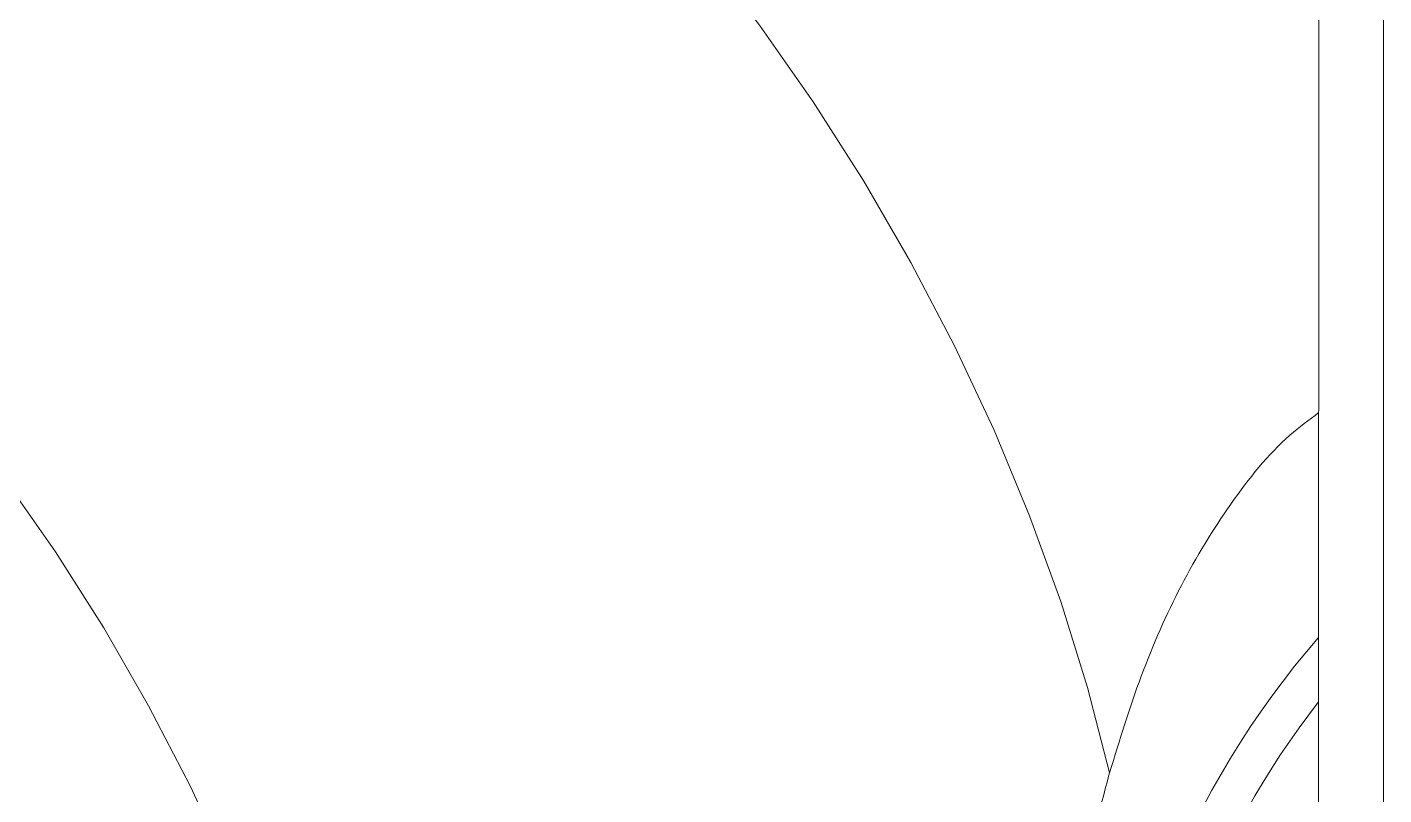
# Model space of a CAD drawing. Extents: x 12.1 to 108.7, y 1 to 80.4.
# Drawn here: x 19.203 to 21.984, y 7.984 to 9.558 of the extents above; entities that cross this region are included whole.
import ezdxf

# ---------------------------------------------------------------- set-up
doc = ezdxf.new("R2010")
doc.units = 0
doc.header["$MEASUREMENT"] = 0
doc.linetypes.add('SLD-Solid', pattern=[0])
doc.layers.get('0').update_dxf_attribs({"linetype": 'CONTINUOUS'})

msp = doc.modelspace()

# ---------------------------------------------------------------- linework, layer by layer
at = {"color": 7, "linetype": 'SLD-Solid', "lineweight": 15}
for p, q in [((21.851, 13.5378), (21.85, 6.717)), ((21.984, 13.4611), (21.9829, 6.6403))]:
    msp.add_line(p, q, dxfattribs=at)
at = {"color": 7, "linetype": 'SLD-Solid', "lineweight": 15, "flags": 128}
for points in [[(19.6764, 10.5209), (19.8127, 10.4363), (19.9483, 10.3404), (20.0824, 10.2338), (20.2142, 10.117), (20.3431, 9.9907), (20.4682, 9.8555), (20.5889, 9.7123), (20.7045, 9.5619), (20.8144, 9.405), (20.9179, 9.2426), (21.0145, 9.0756), (21.1037, 8.9048), (21.1849, 8.7313), (21.2577, 8.556), (21.3217, 8.3799), (21.3765, 8.2039), (21.4218, 8.0291)], [(18.1724, 9.5522), (18.3029, 9.4712), (18.4328, 9.3793), (18.5612, 9.277), (18.6874, 9.1649), (18.8106, 9.0438), (18.9303, 8.9141), (19.0457, 8.7767), (19.1562, 8.6324), (19.2612, 8.4819), (19.36, 8.3261), (19.4521, 8.1659), (19.5371, 8.0022), (19.6143, 7.8359), (19.6834, 7.668), (19.744, 7.4993)]]:
    msp.add_lwpolyline(points, dxfattribs=at)
at = {"color": 7, "linetype": 'SLD-Solid', "lineweight": 15}
for centre, radius, start, end in [((29.1502, -5.8399), 18.9058, 120.07313, 125.49682), ((23.2346, 7.108), 1.8312, 139.114, 177.3582), ((23.1998, 7.12), 1.7126, 142.0011, 177.5489)]:
    msp.add_arc(centre, radius, start, end, dxfattribs=at)
for points, knots in [([(21.4218, 8.0291), (21.4423, 8.0959), (21.4833, 8.2294), (21.5658, 8.4166), (21.6677, 8.5831), (21.7633, 8.703), (21.8304, 8.7528), (21.8503, 8.7675)], [0, 0, 0, 0, 0.2257904, 0.4515507, 0.678119, 0.904518, 1, 1, 1, 1]), ([(21.4218, 6.7759), (21.4051, 6.7967), (21.3715, 6.8382), (21.3378, 6.9366), (21.3161, 7.0616), (21.3075, 7.2093), (21.3113, 7.3742), (21.3263, 7.5486), (21.3528, 7.7304), (21.3852, 7.8921), (21.4116, 7.9909), (21.4218, 8.0291)], [0, 0, 0, 0, 0.119596, 0.239148, 0.359103, 0.479024, 0.592264, 0.705524, 0.817364, 0.92924, 1, 1, 1, 1])]:
    msp.add_open_spline(points, degree=3, knots=knots, dxfattribs=at)

doc.saveas('drawing.dxf')
